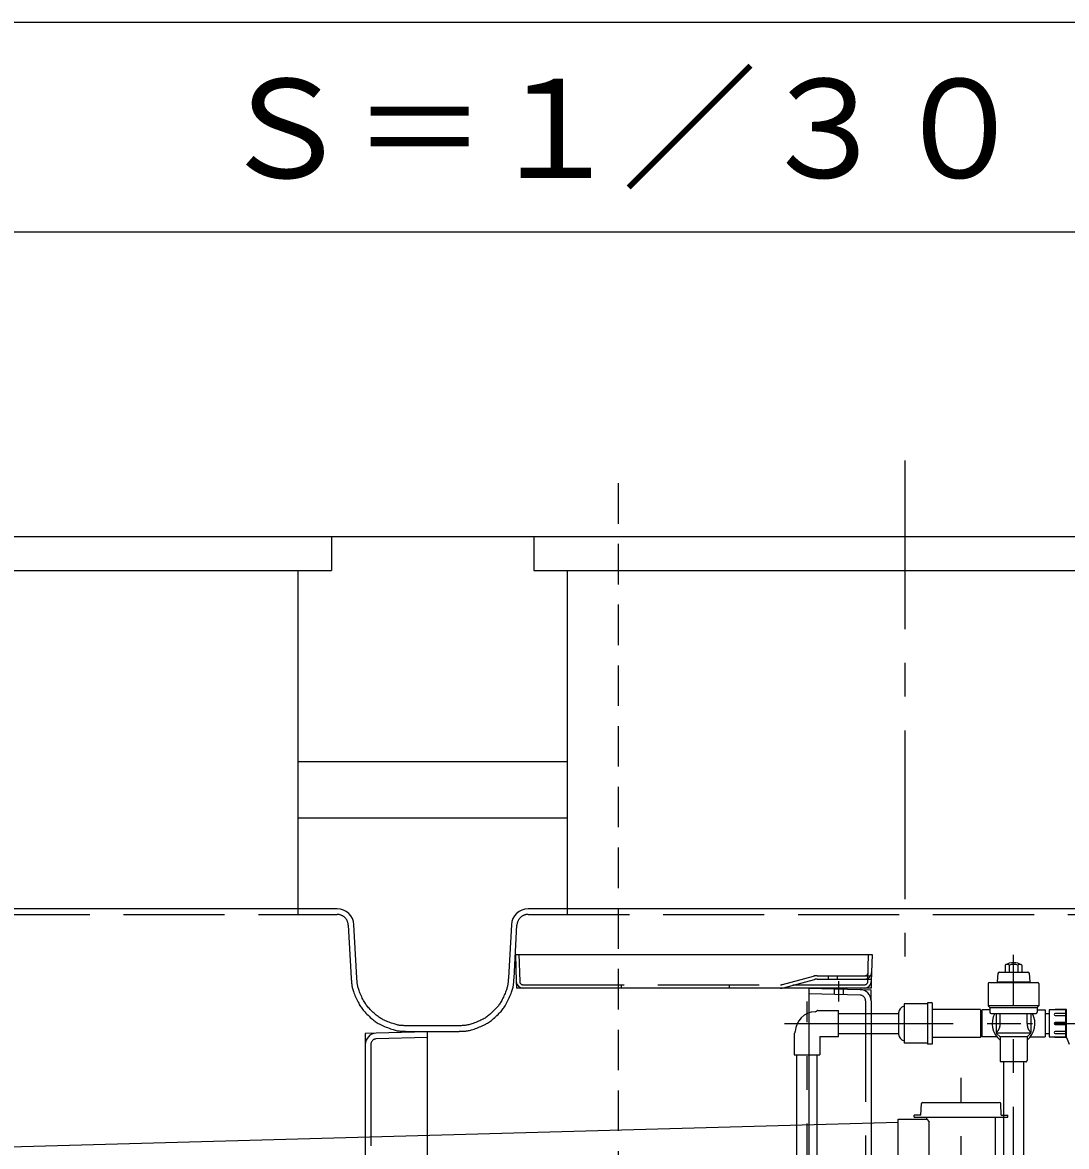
# Model space of a CAD drawing. Units: millimetres, scale not verified. Extents: x -8910 to 8910, y -6308 to 6308.
# Drawn here: x -4669 to -3740, y -2193 to -1193 of the extents above; entities that cross this region are included whole.
import ezdxf
from ezdxf.enums import TextEntityAlignment as Align

# ---------------------------------------------------------------- set-up
doc = ezdxf.new("R2010")
doc.units = ezdxf.units.MM
doc.header["$LTSCALE"] = 30
for name, pattern in [('CHAIN1', [8, 5, -1, 1, -1]), ('CHAIN2', [12, 9, -1, 1, -1]), ('DASHED1', [1.8, 1.2, -0.6]), ('DASHED3', [4, 3, -1]), ('DOUBLE_CHAIN2', [12.8, 9, -1, 0.6, -0.6, 0.6, -1])]:
    doc.linetypes.add(name, pattern=pattern)
for name, color, linetype, lineweight in [('0-0_機器', 2, 'Continuous', 25), ('0-2_空気管', 3, 'Continuous', 25), ('0-5_09', 3, 'Continuous', 25), ('0-6_躯体', 3, 'Continuous', 25), ('0-B_07', 3, 'Continuous', 25), ('0-D_文字', 7, 'Continuous', 25)]:
    doc.layers.add(name, color=color, linetype=linetype, lineweight=lineweight)
doc.styles.add('ＭＳ ゴシック', font='')
doc.styles.get('ＭＳ ゴシック').set_extended_font_data('MS Gothic')

msp = doc.modelspace()

# ---------------------------------------------------------------- linework, layer by layer
at = {"layer": '0-0_機器'}
for p, q in [((-7009.2, -1650.29), (-2260.7, -1650.29)), ((-4423.85, -1850.29), (-4183.85, -1850.29)), ((-4423.85, -1900.29), (-4183.85, -1900.29))]:
    msp.add_line(p, q, dxfattribs=at)
at = {"layer": '0-0_機器', "color": 3}
for p, q in [((-5053.85, -1650.29), (-4393.85, -1650.29)), ((-4393.85, -1650.29), (-4393.85, -1680.29)), ((-4213.85, -1650.29), (-3553.85, -1650.29)), ((-4213.85, -1650.29), (-4213.85, -1680.29)), ((-5053.85, -1680.29), (-4393.85, -1680.29)), ((-4213.85, -1680.29), (-3553.85, -1680.29))]:
    msp.add_line(p, q, dxfattribs=at)
msp.add_lwpolyline([(-3560.75, -1379.37), (-3560.75, -1193.06), (-5590.08, -1193.06), (-5590.08, -1379.37)], close=True, dxfattribs=at)
at = {"layer": '0-2_空気管', "linetype": 'CHAIN1'}
msp.add_line((-3883.85, -1582.62), (-3883.85, -2023.85), dxfattribs=at)
at = {"layer": '0-2_空気管'}
for p, q in [((-4230.06, -2021.82), (-3913.06, -2021.82)), ((-4230.06, -2021.82), (-4229.43, -2045.98)), ((-3913.06, -2021.82), (-3913.7, -2045.98)), ((-3919.69, -2051.82), (-4223.43, -2051.82)), ((-3913.85, -2063.01), (-3913.85, -3782.26)), ((-4308.69, -2090.82), (-4354.12, -2092.01)), ((-4308.85, -2090.83), (-4308.85, -3833.02)), ((-4363.85, -2102.01), (-4363.85, -3794.43))]:
    msp.add_line(p, q, dxfattribs=at)
at = {"layer": '0-2_空気管', "linetype": 'DASHED3'}
for p, q in [((-4227.06, -2021.75), (-4226.43, -2045.9)), ((-3916.69, -2045.9), (-3916.06, -2021.75)), ((-4223.43, -2048.82), (-3919.69, -2048.82)), ((-4136.06, -2048.82), (-4136.06, -2051.82)), ((-4040.06, -2048.82), (-4040.06, -2051.82)), ((-3992.57, -2048.59), (-3965.1, -2041.26)), ((-3991.79, -2051.49), (-3964.33, -2044.16)), ((-3961.75, -2040.83), (-3913.64, -2040.83)), ((-3961.75, -2043.83), (-3913.64, -2043.83)), ((-3952.06, -2040.83), (-3952.06, -2043.83)), ((-3944.06, -2040.83), (-3944.06, -2043.83)), ((-3923.72, -2058.01), (-3968.85, -2056.83)), ((-3946.85, -2052.4), (-3946.85, -2057.4)), ((-3938.85, -2052.61), (-3938.85, -2057.61)), ((-3918.85, -2063.01), (-3918.85, -3779.85)), ((-4308.85, -2095.83), (-4353.98, -2097.01)), ((-4358.85, -2102.01), (-4358.85, -3794.43))]:
    msp.add_line(p, q, dxfattribs=at)
at = {"layer": '0-2_空気管', "linetype": 'DOUBLE_CHAIN2'}
for p, q in [((-4229.43, -2045.98), (-4229.28, -2051.82)), ((-3942.85, -2045.63), (-3942.85, -2063.87)), ((-3913.7, -2045.98), (-3913.85, -2051.82)), ((-4223.43, -2051.82), (-4229.28, -2051.82)), ((-3923.59, -2053.01), (-3913.85, -2053.26)), ((-3913.85, -2051.82), (-3919.69, -2051.82)), ((-3913.85, -2063.01), (-3913.85, -2053.26)), ((-4354.12, -2092.01), (-4363.85, -2092.27)), ((-4363.85, -2092.27), (-4363.85, -2102.01))]:
    msp.add_line(p, q, dxfattribs=at)
at = {"layer": '0-2_空気管'}
msp.add_lwpolyline([(-3968.85, -3833.04), (-3968.85, -2051.82), (-3923.59, -2053.01)], dxfattribs=at)
at = {"layer": '0-2_空気管', "linetype": 'DASHED3'}
for centre, radius, start, end in [((-3919.48, -2037.83), 3, 270, 358.5), ((-3919.48, -2037.83), 6, 270, 358.5), ((-4223.43, -2045.82), 3, 181.5, 270), ((-3994.37, -2041.83), 7, 270, 284.932), ((-3961.75, -2053.83), 13, 90, 104.932), ((-3961.75, -2053.83), 10, 90, 104.932), ((-3919.69, -2045.82), 3, 270, 358.5), ((-3994.37, -2041.83), 10, 270, 284.932), ((-3923.85, -2063.01), 5, 0, 88.5), ((-4353.85, -2102.01), 5, 91.5, 180)]:
    msp.add_arc(centre, radius, start, end, dxfattribs=at)
at = {"layer": '0-2_空気管'}
for centre, radius, start, end in [((-4223.43, -2045.82), 6, 181.5, 270), ((-3919.69, -2045.82), 6, 270, 358.5), ((-3923.85, -2063.01), 10, 0, 88.5), ((-4353.85, -2102.01), 10, 91.5, 180)]:
    msp.add_arc(centre, radius, start, end, dxfattribs=at)
at = {"layer": '0-5_09'}
for p, q in [((-4423.85, -1680.29), (-4423.85, -1986.27)), ((-4183.85, -1986.27), (-4183.85, -1680.29)), ((-4388.84, -1981.27), (-5058.86, -1981.27)), ((-3548.84, -1981.27), (-4218.86, -1981.27)), ((-4371.23, -2042.62), (-4373.86, -1995.48)), ((-4233.84, -1995.48), (-4236.46, -2042.62))]:
    msp.add_line(p, q, dxfattribs=at)
at = {"layer": '0-5_09', "linetype": 'DASHED3'}
for p, q in [((-5058.86, -1986.27), (-4388.84, -1986.27)), ((-4218.86, -1986.27), (-3548.84, -1986.27)), ((-4378.85, -1995.74), (-4376.22, -2042.88)), ((-4231.47, -2042.88), (-4228.84, -1995.74)), ((-4237.49, -2064.14), (-4236.87, -2062.9)), ((-4364.07, -2073.05), (-4363.18, -2073.99)), ((-4326.29, -2090.27), (-4280.37, -2090.27))]:
    msp.add_line(p, q, dxfattribs=at)
at = {"layer": '0-5_09'}
for points in [[(-4376.22, -2042.88), (-4376.17, -2043.91), (-4376.15, -2044.34), (-4376.12, -2044.86), (-4376.08, -2045.45), (-4376.03, -2046.09), (-4375.97, -2046.79), (-4375.9, -2047.52), (-4375.81, -2048.27), (-4375.71, -2049.04), (-4375.59, -2049.8), (-4375.44, -2050.57), (-4375.27, -2051.37), (-4375.07, -2052.19), (-4374.83, -2053.05), (-4374.54, -2053.97), (-4374.22, -2054.94), (-4373.83, -2055.98), (-4373.4, -2057.1), (-4372.92, -2058.28), (-4372.4, -2059.5), (-4371.86, -2060.73), (-4371.3, -2061.96), (-4370.73, -2063.15), (-4370.17, -2064.29), (-4369.62, -2065.36), (-4369.09, -2066.34), (-4368.57, -2067.25), (-4368.05, -2068.09), (-4367.51, -2068.9), (-4366.94, -2069.69), (-4366.32, -2070.48), (-4365.65, -2071.29), (-4364.9, -2072.14), (-4364.07, -2073.05)], [(-4362.08, -2067.84), (-4362.64, -2067.12), (-4363.17, -2066.37), (-4363.68, -2065.59), (-4364.19, -2064.75), (-4364.72, -2063.83), (-4365.26, -2062.83), (-4365.81, -2061.76), (-4366.37, -2060.63), (-4366.93, -2059.48), (-4367.47, -2058.33), (-4367.98, -2057.18), (-4368.45, -2056.07), (-4368.88, -2055.02), (-4369.26, -2054.03), (-4369.58, -2053.12), (-4369.86, -2052.25), (-4370.1, -2051.44), (-4370.3, -2050.66), (-4370.47, -2049.91), (-4370.61, -2049.18), (-4370.73, -2048.45), (-4370.83, -2047.73), (-4370.92, -2047.02), (-4370.99, -2046.32), (-4371.05, -2045.67), (-4371.09, -2045.05), (-4371.13, -2044.49), (-4371.16, -2044.01), (-4371.23, -2042.62)], [(-4236.46, -2042.62), (-4236.51, -2043.55), (-4236.53, -2043.93), (-4236.56, -2044.4), (-4236.59, -2044.93), (-4236.64, -2045.51), (-4236.69, -2046.14), (-4236.76, -2046.79), (-4236.83, -2047.47), (-4236.93, -2048.16), (-4237.04, -2048.85), (-4237.17, -2049.54), (-4237.32, -2050.26), (-4237.5, -2051), (-4237.72, -2051.77), (-4237.98, -2052.6), (-4238.27, -2053.47), (-4238.61, -2054.41), (-4239.01, -2055.42), (-4239.44, -2056.48), (-4239.9, -2057.58), (-4240.39, -2058.69), (-4240.9, -2059.79), (-4241.41, -2060.86), (-4241.91, -2061.89), (-4242.41, -2062.85), (-4242.88, -2063.74), (-4243.35, -2064.55), (-4243.82, -2065.31), (-4244.31, -2066.04), (-4244.82, -2066.75), (-4245.38, -2067.46), (-4245.98, -2068.19), (-4246.66, -2068.95), (-4247.4, -2069.77), (-4248.2, -2070.62), (-4249.05, -2071.49), (-4249.93, -2072.37), (-4250.83, -2073.24), (-4251.72, -2074.08)], [(-4236.87, -2062.9), (-4236.25, -2061.62), (-4235.65, -2060.33), (-4235.09, -2059.06), (-4234.56, -2057.83), (-4234.08, -2056.66), (-4233.66, -2055.56), (-4233.3, -2054.54), (-4232.99, -2053.59), (-4232.73, -2052.68), (-4232.5, -2051.82), (-4232.31, -2050.98), (-4232.16, -2050.17), (-4232.02, -2049.36), (-4231.91, -2048.56), (-4231.82, -2047.77), (-4231.74, -2047), (-4231.68, -2046.27), (-4231.62, -2045.58), (-4231.58, -2044.96), (-4231.55, -2044.42), (-4231.47, -2042.88)], [(-4329.19, -2085.24), (-4329.82, -2085.22), (-4330.47, -2085.19), (-4331.16, -2085.15), (-4331.85, -2085.09), (-4332.54, -2085.02), (-4333.24, -2084.93), (-4333.96, -2084.81), (-4334.71, -2084.67), (-4335.5, -2084.49), (-4336.33, -2084.28), (-4337.22, -2084.03), (-4338.18, -2083.74), (-4339.21, -2083.4), (-4340.29, -2083.02), (-4341.41, -2082.61), (-4342.54, -2082.18), (-4343.67, -2081.74), (-4344.77, -2081.29), (-4345.82, -2080.83), (-4346.81, -2080.39), (-4347.71, -2079.96), (-4348.55, -2079.54), (-4349.34, -2079.11), (-4350.09, -2078.66), (-4350.82, -2078.18), (-4351.56, -2077.67), (-4352.32, -2077.1), (-4353.12, -2076.47), (-4353.97, -2075.77), (-4354.87, -2075.01), (-4355.78, -2074.2), (-4356.7, -2073.37), (-4357.62, -2072.52), (-4358.5, -2071.68), (-4359.35, -2070.85), (-4360.13, -2070.05), (-4360.84, -2069.29), (-4361.49, -2068.56), (-4362.08, -2067.84)], [(-4244.68, -2074.25), (-4243.81, -2073.36), (-4243.02, -2072.52), (-4242.3, -2071.71), (-4241.64, -2070.91), (-4241.02, -2070.1), (-4240.43, -2069.28), (-4239.86, -2068.4), (-4239.29, -2067.47), (-4238.71, -2066.45), (-4238.11, -2065.33), (-4237.49, -2064.14)], [(-4363.18, -2073.99), (-4362.23, -2074.96), (-4361.26, -2075.94), (-4360.26, -2076.9), (-4359.27, -2077.83), (-4358.3, -2078.72), (-4357.37, -2079.54), (-4356.49, -2080.29), (-4355.64, -2080.96), (-4354.81, -2081.58), (-4353.98, -2082.15), (-4353.12, -2082.7), (-4352.22, -2083.22), (-4351.25, -2083.74), (-4350.2, -2084.27), (-4349.06, -2084.81), (-4347.84, -2085.37), (-4346.56, -2085.93), (-4345.25, -2086.47), (-4343.94, -2087), (-4342.64, -2087.5), (-4341.38, -2087.97), (-4340.18, -2088.38), (-4339.07, -2088.74), (-4338.03, -2089.05), (-4337.06, -2089.31), (-4336.14, -2089.53), (-4335.27, -2089.7), (-4334.42, -2089.85), (-4333.6, -2089.96), (-4332.79, -2090.05), (-4331.98, -2090.12), (-4331.19, -2090.18), (-4330.42, -2090.21), (-4329.68, -2090.24), (-4329, -2090.25), (-4328.38, -2090.26), (-4327.83, -2090.26), (-4326.29, -2090.27)], [(-4251.72, -2074.08), (-4252.59, -2074.88), (-4253.43, -2075.62), (-4254.23, -2076.29), (-4254.99, -2076.89), (-4255.74, -2077.45), (-4256.49, -2077.97), (-4257.26, -2078.45), (-4258.07, -2078.93), (-4258.94, -2079.39), (-4259.88, -2079.87), (-4260.91, -2080.36), (-4262.01, -2080.86), (-4263.16, -2081.36), (-4264.34, -2081.85), (-4265.52, -2082.33), (-4266.69, -2082.78), (-4267.82, -2083.2), (-4268.9, -2083.57), (-4269.9, -2083.89), (-4270.84, -2084.17), (-4271.71, -2084.41), (-4272.54, -2084.6), (-4273.33, -2084.76), (-4274.08, -2084.89), (-4274.82, -2084.99), (-4275.55, -2085.07), (-4276.28, -2085.14), (-4277, -2085.18), (-4277.69, -2085.22), (-4278.35, -2085.24), (-4278.97, -2085.26), (-4279.53, -2085.26), (-4280.02, -2085.26), (-4281.4, -2085.27), (-4327.22, -2085.27), (-4327.61, -2085.26), (-4328.07, -2085.26), (-4328.6, -2085.26), (-4329.19, -2085.24)], [(-4280.37, -2090.27), (-4279.94, -2090.26), (-4279.42, -2090.26), (-4278.83, -2090.26), (-4278.19, -2090.24), (-4277.49, -2090.22), (-4276.76, -2090.18), (-4276, -2090.14), (-4275.23, -2090.07), (-4274.46, -2089.99), (-4273.68, -2089.89), (-4272.88, -2089.76), (-4272.05, -2089.6), (-4271.17, -2089.4), (-4270.25, -2089.17), (-4269.26, -2088.89), (-4268.2, -2088.57), (-4267.05, -2088.19), (-4265.85, -2087.77), (-4264.61, -2087.32), (-4263.35, -2086.84), (-4262.1, -2086.35), (-4260.87, -2085.84), (-4259.7, -2085.34), (-4258.61, -2084.85), (-4257.6, -2084.37), (-4256.67, -2083.9), (-4255.8, -2083.42), (-4254.96, -2082.92), (-4254.15, -2082.4), (-4253.32, -2081.82), (-4252.48, -2081.19), (-4251.59, -2080.49), (-4250.64, -2079.71), (-4249.65, -2078.87), (-4248.64, -2077.97), (-4247.61, -2077.05), (-4246.6, -2076.11), (-4245.61, -2075.17), (-4244.68, -2074.25)]]:
    msp.add_lwpolyline(points, dxfattribs=at)
for centre, start, end in [((-4388.84, -1996.27), 3, 90), ((-4218.86, -1996.27), 90, 177)]:
    msp.add_arc(centre, 15, start, end, dxfattribs=at)
at = {"layer": '0-5_09', "linetype": 'DASHED3'}
for centre, start, end in [((-4388.84, -1996.27), 3, 90), ((-4218.86, -1996.27), 90, 177)]:
    msp.add_arc(centre, 10, start, end, dxfattribs=at)
at = {"layer": '0-6_躯体', "linetype": 'CHAIN1'}
for p, q in [((-3787.18, -2307.27), (-3787.18, -2022.35)), ((-3970.85, -3762.24), (-3970.85, -2063.77)), ((-3990.77, -2083.27), (-3661.61, -2083.27)), ((-3833.85, -3773.46), (-3833.85, -2131.59))]:
    msp.add_line(p, q, dxfattribs=at)
at = {"layer": '0-6_躯体'}
for p, q in [((-3801.03, -2038.68), (-3801.69, -2046.27)), ((-3800.03, -2037.77), (-3774.35, -2037.77)), ((-3794.69, -2031.27), (-3794.69, -2037.77)), ((-3790.94, -2031.27), (-3790.94, -2037.77)), ((-3783.44, -2031.27), (-3783.44, -2037.77)), ((-3779.69, -2031.27), (-3779.69, -2037.77)), ((-3773.35, -2038.68), (-3772.69, -2046.27)), ((-3809.69, -2047.77), (-3809.69, -2067.47)), ((-3808.69, -2046.77), (-3765.69, -2046.77)), ((-3801.69, -2046.27), (-3772.69, -2046.27)), ((-3799.19, -2046.77), (-3799.19, -2046.27)), ((-3775.19, -2046.77), (-3775.19, -2046.27)), ((-3764.69, -2047.77), (-3764.69, -2067.47)), ((-3863.6, -2065.77), (-3884.6, -2065.77)), ((-3884.6, -2065.77), (-3884.6, -2100.77)), ((-3859.6, -2064.77), (-3859.6, -2101.77)), ((-3809.69, -2067.47), (-3808.19, -2068.97)), ((-3764.69, -2067.47), (-3809.69, -2067.47)), ((-3808.19, -2068.97), (-3808.19, -2073.27)), ((-3808.19, -2068.97), (-3766.19, -2068.97)), ((-3764.69, -2067.47), (-3766.19, -2068.97)), ((-3766.19, -2068.97), (-3766.19, -2073.27)), ((-3962.14, -2072.06), (-3962.28, -2072.2)), ((-3961.43, -2071.77), (-3942.85, -2071.77)), ((-3942.85, -2094.77), (-3942.85, -2071.77)), ((-3942.79, -2074.27), (-3889.6, -2074.27)), ((-3889.6, -2073.77), (-3889.6, -2092.77)), ((-3816.6, -2070.77), (-3859.6, -2070.77)), ((-3816.6, -2070.77), (-3816.6, -2095.77)), ((-3816.6, -2074.27), (-3815.19, -2074.27)), ((-3807.19, -2074.27), (-3767.19, -2074.27)), ((-3802.69, -2074.27), (-3802.69, -2091.35)), ((-3799.19, -2083.27), (-3799.19, -2074.27)), ((-3775.19, -2083.27), (-3775.19, -2074.27)), ((-3771.69, -2074.27), (-3771.69, -2091.35)), ((-3759.19, -2071.27), (-3759.19, -2095.27)), ((-3759.19, -2074.27), (-3755.6, -2074.27)), ((-3755.6, -2071.27), (-3755.6, -2095.27)), ((-3741.1, -2071.27), (-3755.6, -2071.27)), ((-3741.1, -2074.27), (-3750.1, -2074.27)), ((-3750.1, -2076.27), (-3741.1, -2076.27)), ((-3741.1, -2070.77), (-3741.1, -2095.77)), ((-3740.1, -2095.77), (-3740.1, -2070.77)), ((-3799.19, -2083.27), (-3799.24, -2083.63)), ((-3775.19, -2083.27), (-3775.14, -2083.63)), ((-3774.69, -2083.27), (-3770.46, -2083.27)), ((-3741.1, -2082.27), (-3750.1, -2082.27)), ((-3750.1, -2084.27), (-3741.1, -2084.27)), ((-3982.35, -2092.68), (-3982.35, -2111.27)), ((-3959.35, -2094.77), (-3959.35, -2111.27)), ((-3959.35, -2094.77), (-3942.85, -2094.77)), ((-3942.79, -2092.27), (-3889.6, -2092.27)), ((-3816.6, -2095.77), (-3859.6, -2095.77)), ((-3816.6, -2092.27), (-3815.19, -2092.27)), ((-3799.19, -2095.27), (-3802.4, -2092.06)), ((-3772.76, -2091.77), (-3801.62, -2091.77)), ((-3775.19, -2095.27), (-3771.98, -2092.06)), ((-3775.19, -2095.27), (-3775.19, -2116.27)), ((-3759.19, -2092.27), (-3755.6, -2092.27)), ((-3755.6, -2095.27), (-3741.1, -2095.27)), ((-3750.1, -2095.77), (-3751.1, -2095.27)), ((-3741.1, -2090.27), (-3750.1, -2090.27)), ((-3750.1, -2092.27), (-3741.1, -2092.27)), ((-3740.1, -2095.77), (-3750.1, -2095.77)), ((-3863.6, -2100.77), (-3884.6, -2100.77)), ((-3859.6, -2101.77), (-3863.6, -2101.77)), ((-3982.35, -2111.27), (-3959.35, -2111.27)), ((-3979.85, -2250.27), (-3979.85, -2111.27)), ((-3961.85, -2250.27), (-3961.85, -2111.27)), ((-3776.19, -2117.27), (-3798.19, -2117.27)), ((-3796.18, -2117.27), (-3796.18, -2242.77)), ((-3778.18, -2242.77), (-3778.18, -2117.27)), ((-3869.64, -2164.67), (-3869.11, -2154.41)), ((-3868.11, -2153.46), (-3799.59, -2153.46)), ((-3798.05, -2164.67), (-3798.59, -2154.41)), ((-3889.85, -2168.52), (-3864.35, -2168.52)), ((-3889.85, -2233.71), (-3889.85, -2168.52)), ((-3875.47, -2166.47), (-3875.47, -2164.67)), ((-3869.64, -2164.67), (-3875.47, -2164.67)), ((-3875.47, -2166.47), (-3792.22, -2166.47)), ((-3864.35, -2168.52), (-3864.35, -2166.47)), ((-3864.35, -2168.52), (-3862.35, -2170.77)), ((-3803.35, -2231.76), (-3803.35, -2166.47)), ((-3798.05, -2164.67), (-3792.22, -2164.67)), ((-3792.22, -2166.47), (-3792.22, -2164.67)), ((-3889.85, -2171.22), (-5657.02, -2220.32)), ((-3862.35, -2232.77), (-3862.35, -2170.77))]:
    msp.add_line(p, q, dxfattribs=at)
for points in [[(-3859.6, -2064.77), (-3863.6, -2064.77), (-3863.6, -2101.77)], [(-3740.1, -2070.77), (-3750.1, -2070.77), (-3751.1, -2071.27)], [(-3799.24, -2083.63), (-3799.25, -2083.76), (-3799.27, -2083.91), (-3799.29, -2084.09), (-3799.32, -2084.28), (-3799.35, -2084.5), (-3799.38, -2084.74), (-3799.41, -2085), (-3799.45, -2085.27), (-3799.49, -2085.56), (-3799.53, -2085.87), (-3799.59, -2086.18), (-3799.65, -2086.5), (-3799.73, -2086.82), (-3799.82, -2087.14), (-3799.93, -2087.46), (-3800.05, -2087.77), (-3800.19, -2088.07), (-3800.34, -2088.36), (-3800.5, -2088.64), (-3800.66, -2088.91), (-3800.82, -2089.15), (-3800.97, -2089.39), (-3801.11, -2089.6), (-3801.25, -2089.8), (-3801.37, -2089.97), (-3801.48, -2090.13), (-3801.58, -2090.26), (-3801.66, -2090.38), (-3801.73, -2090.48), (-3801.8, -2090.57), (-3801.97, -2090.81)], [(-3775.14, -2083.63), (-3775.13, -2083.76), (-3775.11, -2083.91), (-3775.08, -2084.09), (-3775.06, -2084.28), (-3775.03, -2084.5), (-3775, -2084.74), (-3774.97, -2085), (-3774.93, -2085.27), (-3774.89, -2085.56), (-3774.85, -2085.87), (-3774.79, -2086.18), (-3774.73, -2086.5), (-3774.65, -2086.82), (-3774.56, -2087.14), (-3774.45, -2087.46), (-3774.32, -2087.77), (-3774.19, -2088.07), (-3774.04, -2088.36), (-3773.88, -2088.64), (-3773.72, -2088.91), (-3773.56, -2089.15), (-3773.41, -2089.39), (-3773.27, -2089.6), (-3773.13, -2089.8), (-3773.01, -2089.97), (-3772.9, -2090.13), (-3772.8, -2090.26), (-3772.72, -2090.38), (-3772.64, -2090.48), (-3772.58, -2090.57), (-3772.41, -2090.81)], [(-3775.19, -2095.27), (-3799.19, -2095.27), (-3799.19, -2116.27)]]:
    msp.add_lwpolyline(points, dxfattribs=at)
for centre, radius, start, end in [((-3787.19, -2044.33), 15.06, 90, 119.863), ((-3787.19, -2044.33), 15.06, 60.137, 90), ((-3800.03, -2038.77), 1, 90, 175), ((-3792.82, -2034.53), 3.76, 60.116, 119.884), ((-3787.19, -2045.1), 14.33, 90, 105.178), ((-3787.19, -2045.1), 14.33, 74.822, 90), ((-3781.56, -2034.53), 3.76, 60.116, 119.884), ((-3774.35, -2038.77), 1, 5, 90), ((-3808.69, -2047.77), 1, 90, 180), ((-3765.69, -2047.77), 1, 0, 90), ((-3881.72, -2075.25), 8.02, 111.046, 169.343), ((-3962.85, -2091.27), 18.5, 92.365, 177.635), ((-3963.69, -2070.79), 2, 272.365, 315), ((-3961.43, -2072.77), 0.999, 90, 135), ((-3807.19, -2073.27), 1, 180, 270), ((-3787.19, -2083.27), 19, 151.72629, 230.83329), ((-3787.19, -2083.27), 19, 309.16671, 27.57505), ((-3767.19, -2073.27), 1, 270, 0), ((-3750.1, -2075.27), 1, 90, 270), ((-3750.1, -2083.27), 1, 90, 270), ((-3981.35, -2092.68), 0.999, 135, 180), ((-3983.33, -2090.42), 2, 315, 357.635), ((-3881.72, -2091.28), 8.02, 190.657, 248.954), ((-3801.69, -2091.35), 1, 180, 225), ((-3772.69, -2091.35), 1, 315, 0), ((-3750.1, -2091.27), 1, 90, 270), ((-3700.6, -2083.27), 41.43, 197.56, 206.565), ((-3868.11, -2154.47), 0.999, 90, 177), ((-3799.59, -2154.47), 0.999, 3, 90)]:
    msp.add_arc(centre, radius, start, end, dxfattribs=at)
at = {"layer": '0-6_躯体', "linetype": 'CHAIN2'}
for centre, start, end in [((-3798.19, -2116.27), 180, 270), ((-3776.19, -2116.27), 270, 0)]:
    msp.add_arc(centre, 1, start, end, dxfattribs=at)
at = {"layer": '0-B_07', "linetype": 'DASHED1'}
msp.add_line((-4138.85, -1602.81), (-4138.85, -3870.29), dxfattribs=at)
at = {"layer": '0-B_07'}
msp.add_line((-3816.6, -2071.27), (-3816.6, -2095.27), dxfattribs=at)
at = {"layer": '0-D_文字', "color": 3}
for p, q in [((-3815.19, -2095.27), (-3815.19, -2071.27)), ((-3808.77, -2071.27), (-3815.19, -2071.27)), ((-3765.4, -2071.27), (-3759.19, -2071.27)), ((-3759.19, -2071.27), (-3759.19, -2095.27)), ((-3802.56, -2095.27), (-3815.19, -2095.27)), ((-3771.82, -2095.27), (-3759.19, -2095.27))]:
    msp.add_line(p, q, dxfattribs=at)

# ---------------------------------------------------------------- texts
at = {"layer": '0-0_機器', "color": 4, "style": 'ＭＳ ゴシック'}
msp.add_text('Ｓ＝１／３０', height=87.98, dxfattribs=at).set_placement((-4495.28, -1357.66), align=Align.BOTTOM_LEFT)

doc.saveas('drawing.dxf')
